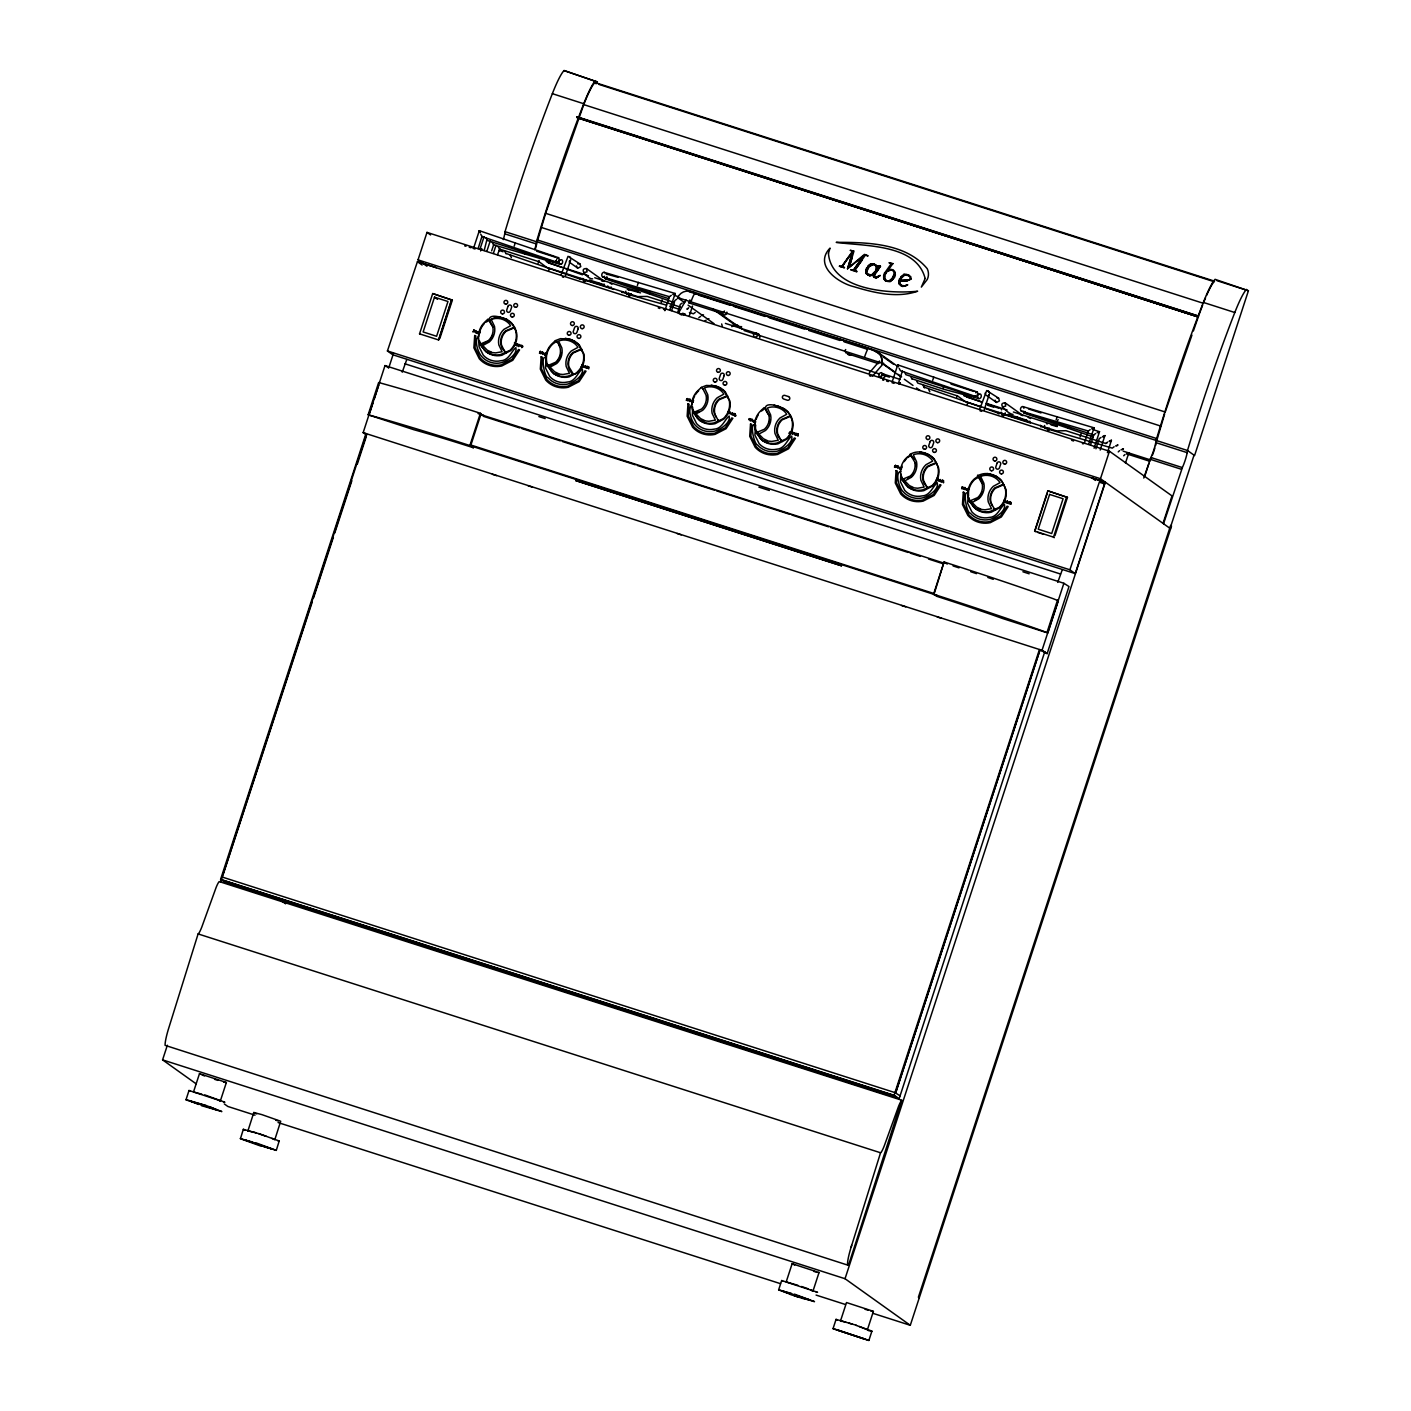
<?xml version="1.0" encoding="UTF-8"?>
<svg xmlns="http://www.w3.org/2000/svg" width="1411" height="1411" viewBox="0 0 1411 1411"><rect width="100%" height="100%" fill="white"/><g stroke="black" fill="none" stroke-linecap="round" stroke-linejoin="round"><path stroke-width="1.5" d="M876.496 268.76L875.173 264.651M885.896 280.701L884.574 276.609M883.692 278.478L883.656 275.445M546.145 353.896C543.076 351.639 546.092 357.706 545.598 353.05M691.76 402.135C692.977 398.025 690.879 403.458 692.889 402.505M753.668 421.73L755.555 421.025L754.074 420.549M901.047 467.711C896.867 467.746 903.093 468.946 899.636 467.235M967.734 488.488C963.748 491.963 971.015 488.559 966.817 488.77M865.649 270.806L868.206 265.779L870.799 263.769L873.674 263.751L876.884 265.744L876.478 269.977L879.265 265.691L880.429 266.185L876.831 271.635M876.884 268.831L876.884 265.744M556.322 261.917L556.199 260.559M607.718 274.404L618.089 277.332M975.107 395.697L974.525 395.874M1040.859 426.898L1040.489 425.311M622.18 292.641L622.092 291.53M576.782 117.201L1198.186 316.964L1202.631 305.111M564.065 70.55L597.4 81.979L564.065 70.55A46.845 6.191 -72.2 0 0 552.354 93.673A259.941 34.34 -72.2 0 0 505.032 231.651L504.662 234.208A10.9 1.446 -72.2 0 1 503.304 239.588M595.495 80.621A46.845 6.191 -72.2 0 0 583.766 103.744A259.941 34.34 -72.2 0 0 536.462 241.74L536.092 244.279A10.9 1.446 -72.2 0 1 534.716 249.659M596.588 83.655L594.296 83.178A44.923 5.944 -72.2 0 0 583.748 104.608L545.651 213.326L537.027 242.427A14.039 1.852 -72.2 0 1 535.245 249.341M1164.622 414.023L1156.614 441.114M579.886 278.743L580.468 278.567M933.765 377.09L932.706 380.317M515.244 242.886L514.204 246.114M755.608 425.293L754.92 435.135L759.136 443.636A18.272 18.008 -33.8 0 0 776.561 449.227C784.675 448.998 787.091 439.773 791.712 436.07C793.617 442.631 782.84 449.897 776.967 451.238A20.283 20.001 -33.8 0 1 757.601 445.029C753.88 444.165 749.135 421.219 755.573 425.028M692.678 407.091L692.36 415.081L696.575 423.582A18.272 18.008 -33.8 0 0 714.001 429.173C722.115 428.944 724.531 419.72 729.152 416.016C731.057 422.577 720.28 429.844 714.407 431.166A20.283 20.001 -33.8 0 1 695.041 424.958C690.826 419.967 687.386 409.384 692.078 404.163M900.8 473.831L900.483 481.821L904.698 490.322A18.272 18.008 -33.8 0 0 922.124 495.914C930.237 495.684 932.653 486.46 937.257 482.756C939.179 489.317 928.403 496.584 922.529 497.907A20.283 20.001 -33.8 0 1 903.163 491.698C899.336 488.453 894.468 472.385 900.906 471.239M724.478 311.002L722.256 313.454M881.011 375.926L881.293 378.148M606.324 277.261L606.183 278.567L668.638 298.603M630.276 294.352L630.752 295.04A2.469 1.217 -70.5 0 0 631.264 293.929M998.6 412.471L998.459 413.776L999.059 412.806M1025.039 411.536L1024.827 412.947A2.293 1.129 -70.5 0 1 1023.698 412.665L1023.557 411.73A2.469 1.217 -70.5 0 1 1023.628 411.148M219.411 1100.774L220.398 1100.774L189.021 1090.491L185.97 1099.857L217.365 1110.087L212.303 1107.847M189.021 1090.491L190.15 1091.303M220.363 1100.933L226.377 1082.466L199.48 1073.665L200.327 1074.282M539.125 260.453L538.138 263.204M816.228 1292.264L817.551 1292.264L781.676 1280.535L778.625 1289.901L791.271 1294.504M781.676 1280.535L782.805 1281.347M812.066 1290.836L813.018 1290.977L819.033 1272.51L792.135 1263.727L794.71 1265.032M813.018 1290.977L810.425 1289.672M856.512 1325.317L836.053 1319.373L833.019 1328.721L868.876 1340.45L871.927 1331.084L855.877 1325.317M836.053 1319.373L837.182 1320.167M859.281 1326.481L867.395 1329.797L873.409 1311.33L846.512 1302.547L840.533 1320.855L841.379 1321.454M868.876 1340.45L833.054 1328.527M671.301 295.34L669.431 296.716L602.744 276.944M669.749 310.014L675.146 293.488L604.243 272.358M671.618 310.561L674.899 300.49L676.733 299.22M677.703 312.431L680.349 304.37L682.166 303.1M689.432 312.536L693.383 313.806L695.235 312.431M698.815 317.687L700.685 316.311M1021.458 411.218L1088.322 431.043L1090.174 429.667M1088.657 444.342L1094.036 427.815L1022.957 406.633M1024.897 412.841L1093.754 434.923L1095.624 433.547M1094.089 448.222L1099.486 431.695L1093.225 429.685M1095.941 448.769L1099.222 438.698L1101.056 437.428M1100.192 450.056L1104.919 435.576L1102.538 436.599M916.603 380.847L917.767 383.086L957.681 395.997L965.177 401.606L1056.539 430.902L1065.94 430.708L1105.73 443.477L1107.6 442.084M1109.593 441.625L1111.462 440.25L1107.406 452.666M1045.41 428.309L1112.274 448.134L1114.126 446.758M1125.484 463.037L1128.871 452.684L1126.489 453.689M1049.149 428.062L1049.096 429.738M650.118 291.513L649.272 293.7M863.567 255.867L847.517 268.813L852.544 252.234M847.517 268.813L851.292 256.379M850.41 250.488L853.99 251.017L849.157 267.296L864.449 254.368L867.941 255.673M849.157 267.296L852.226 257.261M901.964 1100.28L219.234 881.575A13.263 1.746 -72.2 0 0 216.183 887.29L201.808 927.045A13.457 1.781 -72.2 0 1 198.104 933.923L168.244 1029.695A20.036 2.646 -72.2 0 0 165.105 1045.339L848.452 1265.35L901.7 1100.421A13.263 1.746 -72.2 0 0 898.631 1106.136L884.256 1145.891A13.457 1.781 -72.2 0 1 880.552 1152.769L851.168 1247.059M426.951 266.238L418.026 259.871L427.004 232.392L1109.452 451.238L1171.994 495.896L1163.017 523.358M934.258 593.608L470.904 445.029L473.373 447.728A94.978 3.316 18 0 0 413.864 429.72L368.13 414.781L378.642 382.522L381.87 383.404A154.628 5.415 18 0 1 470.092 409.984L480.393 413.282L483.585 416.386A4416.783 154.416 18 0 1 519.901 427.956M366.789 434.976L363.156 432.648L385.009 365.572L1063.876 583.272L1068.991 586.553L1047.138 653.628L1039.995 649.907L895.615 1092.996L1039.731 650.753M369.594 413.3L372.892 403.211M374.197 399.19L378.801 385.062M897.079 1097.917L225.707 882.633L220.592 879.353L365.96 433.583M222.832 874.926L366.26 434.8M196.076 1083.789L162.582 1059.873L167.362 1045.234M220.663 882.175L312.219 602.038M313.577 597.841L333.402 537.221M334.76 533.041L351.85 480.781M357.318 464.06L366.207 436.881M388.748 367.883L393.528 353.244M402.223 372.187L406.791 359.47M420.319 334.407L419.543 333.843L432.701 293.559L452.349 300.173L439.844 338.428M434.5 297.174L423.124 331.955L436.599 336.277L447.975 301.495L434.5 297.174L437.551 299.344M451.785 299.767L438.609 340.051L451.555 299.608M199.48 1073.665L193.501 1091.973L201.861 1094.213M473.92 247.154L479.317 230.681L558.491 257.702M478.117 248.636L481.98 236.325M480.04 248.989L484.061 236.678M484.202 250.505L487.024 239.182M486.83 251.317L490.181 241.052M491.645 250.858L493.621 244.826L560.114 264.368M493.356 253.433L496.037 245.214M497.536 254.615L499.864 248.724M261.017 1146.155L240.434 1138.73L243.327 1129.311L255.867 1132.927M473.373 447.728L469.881 445.541L480.393 413.282M470.604 445.947L481.116 413.688M247.895 1130.987L253.804 1112.503L261.864 1114.619L280.701 1121.251L274.792 1139.753L271.917 1138.342M561.208 274.51L568.033 256.308L579.939 263.91L580.785 266.608L577.928 268.231L569.303 262.181M252.886 1142.081L244.826 1139.965L276.291 1150.388L279.202 1140.988L258.601 1133.562M565.441 275.851L570.591 260.1L569.321 261.282M664.863 310.702L669.467 296.61M693.93 293.188L868.312 348.376L878.312 352.574A10.635 10.159 -64.1 0 1 880.905 356.172L881.028 356.242A10.829 10.6 -60.2 0 1 881.628 363.033L900.8 376.719M689.185 316.293L692.536 306.028M741.463 327.475L735.784 324.653M870.534 349.099L873.144 349.999M874.608 350.528L879.776 354.443M876.302 351.974L877.448 351.886A10.635 10.406 -60.2 0 1 881.011 356.242A10.829 10.353 -64.1 0 1 881.434 362.944L881.628 363.033M892.352 381.34L897.731 364.867L977.082 391.941M898.454 383.175L902.476 370.846M979.869 408.767L986.695 390.565L998.6 398.149L999.447 400.865L996.589 402.488L986.324 395.274M984.102 410.107L989.252 394.357L988.494 395.292M933.553 594.225L944.065 561.966L954.453 565.317A154.628 5.415 18 0 1 1053.223 598.705L1058.321 600.751L1047.809 633.01L1042.747 630.964A154.628 5.415 18 0 0 943.941 597.576L933.553 594.225L936.728 596.306A94.978 3.316 18 0 1 1002.886 618.6L1045.763 632.357M933.959 594.525L944.065 561.966M936.728 596.306L937.027 595.389A4416.783 154.416 18 0 0 473.673 446.811M786.156 1282.035L792.135 1263.727M1035.427 531.647L1034.651 531.1L1047.809 490.816L1067.457 497.413L1054.952 535.686M1034.863 531.241L1047.368 492.986M1054.282 537.697L1053.506 537.132L1066.663 496.866M1084.406 443.019L1088.322 431.043M1090.509 444.888L1093.79 434.817M1057.739 582.39L1062.307 569.674M1044.845 651.512L899.177 1098.605L894.063 1095.306L1039.448 649.536M1046.997 632.481L1057.492 600.222M1047.138 653.628L1042.023 650.33L1063.876 583.272M1170.619 528.79L1100.474 478.717L1109.452 451.238M1075.217 573.607L1104.548 483.885L1099.874 480.534L417.427 261.688L387.425 350.951L392.769 354.761L1075.217 573.607L1069.891 569.797L387.425 350.951M919.267 1297.838L918.385 1297.22L1170.654 525.421L1171.518 526.038L910.289 1325.299L845.03 1278.719L1105.36 482.209L1091.902 477.888L1095.43 480.41M1143.774 478.047L1151.059 457.164A10.9 1.446 -72.2 0 0 1155.697 442.966L1156.068 440.426A259.941 34.34 -72.2 0 1 1203.371 302.43A46.845 6.191 -72.2 0 1 1215.1 279.325L1248.418 290.754L1194.57 455.559L1187.498 450.497L537.132 241.828M1144.903 475.789L1148.977 463.319M1163.546 523.746L1182.489 467.253A10.9 1.446 -72.2 0 0 1187.127 453.054L1187.498 450.497A259.941 34.34 -72.2 0 1 1234.801 312.519A46.845 6.191 -72.2 0 1 1246.53 289.396M1170.072 528.402L1194.023 455.171M851.68 1245.384L850.71 1248.541A20.036 2.646 -72.2 0 0 847.552 1264.185L848.452 1265.35L847.658 1264.785M473.973 330.915L473.673 329.962M475.507 331.268L473.779 331.179M476.936 331.708L475.648 331.091M479.07 333.825C475.507 333.402 482.174 329.909 479.37 333.596M516.92 343.79L516.832 345.995L517.202 343.967L514.874 345.342L515.668 343.684L514.398 342.908M518.296 346.453C520.112 347.141 517.872 344.002 518.719 344.372M521.629 347.529C526.109 345.131 517.696 346.577 520.871 345.501M540.466 351.604L539.478 353.367L540.378 351.427M581.967 364.567L583.925 366.86M584.983 367.177C586.218 368.447 584.136 367.495 585.406 365.749M588.122 368.165C589.569 369.223 587.946 369.153 588.687 367.407M691.408 400.953L691.496 402.064M730.192 412.171C730.387 417.356 730.457 410.583 727.794 411.536M728.852 412.347L727.953 413.652L728.781 411.73M731.621 414.199L732.679 414.569L731.692 414.675M732.556 413.053L731.621 414.199L732.009 412.77M749.876 418.767C746.313 421.854 754.179 416.792 752.204 420.937M750.07 419.102L748.888 418.891L749.982 418.591M792.259 433.636C793.67 434.958 792.135 434.323 792.753 432.242M796.809 433.671L795.822 435.435L796.739 433.512M798.009 433.918L797.938 436.14L797.762 433.777M895.421 465.418L894.451 467.182L895.544 465.26M899.53 467.694L899.618 468.805M937.186 479.193L936.639 478.382M938.615 479.634L937.327 479.017M939.744 480.939C941.349 483.285 939.567 478.893 940.132 479.511M942.372 480.357L941.384 482.121L943.306 480.534M943.571 480.604L943.5 482.827L942.971 480.498M962.602 486.971L961.614 488.735L962.514 486.795M964.948 489.158L965.265 487.606L962.549 487.589M966.711 489.229L966.8 490.34M967.858 490.534L967.064 490.411M967.646 490.499L968.898 488.823L968.228 489.458M1005.002 501.857C1005.937 504.785 1006.343 498.718 1004.103 501.099M1005.673 500.817L1005.02 501.875M1006.766 502.916C1009.235 503.286 1005.708 503.251 1007.56 501.117M1010.329 504.044C1012.851 499.159 1006.255 506.161 1009.465 501.734M1069.891 569.797L1099.874 480.534M480.745 250.717L481.768 248.636L480.604 250.682M1191.942 335.095L1165.239 412.012L545.651 213.326M1193.389 330.95L1198.45 316.399M852.473 252.022L842.226 266.52L844.378 267.825L839.422 266.22L841.891 266.591L849.14 256.361M867.818 256.061L865.402 255.091L854.643 270.506L856.812 271.812L851.009 269.942L853.496 270.312L861.045 259.483M866.477 268.055L865.913 272.799M867.659 268.478L866.53 271.706L868.135 275.004M866.601 271.917L869.299 266.344L871.751 264.421L875.243 264.862M873.056 275.956L876.231 277.844L880.058 275.48L876.302 278.055L873.674 277.209L873.603 274.016M876.425 268.549L875.649 271.177L871.557 275.251L867.836 275.145M874.785 274.439L874.785 277.138L878.347 276.344M883.709 275.656L884.521 272.923M889.265 262.94L892.969 263.698M884.644 276.821L885.72 273.346M894.486 273.434L891.77 279.025L889.318 280.948L885.614 280.842L884.186 279.449M893.428 276.891L894.539 273.646L892.951 270.348M895.421 274.563L892.793 279.378L890.218 281.371L887.343 281.406M899.53 278.655L898.966 283.399M898.701 281.406L901.259 276.38M899.654 282.517L900.712 279.078M578.122 328.834L576.834 332.537A1.905 1.887 -33.8 0 1 573.183 331.708L574.542 327.687A1.905 1.887 -33.8 0 1 576.94 326.435A1.905 1.887 -33.8 0 1 578.122 328.834M724.125 375.643L722.855 379.365A1.905 1.887 -33.8 0 1 719.187 378.518L720.545 374.497A1.905 1.887 -33.8 0 1 722.943 373.262A1.905 1.887 -33.8 0 1 724.143 375.661M957.328 395.821L956.658 397.426M1068.744 426.404L1068.074 428.009M606.995 277.067L606.183 278.567M630.946 294.158L630.064 295.781A2.293 1.129 -70.5 0 1 628.936 295.499L628.795 294.564A2.469 1.217 -70.5 0 1 628.865 293.982M899.407 384.339L900.306 382.963M525.086 251.687L524.663 254.015M549.038 268.796L548.597 271.124M943.606 385.891L943.165 388.219M967.558 402.999L967.117 405.327M899.283 384.286L900.271 382.945M975.601 396.509L900.465 370.793L899.195 368.412M978.723 398.607L943.712 389.224L911.982 378.765M980.927 406.95L924.205 387.161M556.992 262.27L482.051 236.572M580.944 279.36L505.932 253.416M511.417 257.596L510.147 255.215M759.859 337.723L759.083 334.301M662.024 299.873L661.283 302.695M1058.179 419.614L1057.58 420.513M678.409 313.189L686.063 299.961M545.81 354.902L546.762 353.455L546.075 354.09M755.538 421.519L755.467 422.647M873.674 274.228L869.67 275.921L866.407 273.752M900.765 468.734L901.717 467.288L901.047 467.923M874.855 274.651L880.429 266.185M474.131 330.633L472.967 332.008L473.937 330.121M789.296 433.353L789.895 432.419M734.161 413.882L733.261 415.381L734.496 414.023M789.102 433.265L790.037 431.801M1008.495 503.621L1009.465 502.175M692.924 401.183L693.559 400.512L692.642 402.435M853.426 270.101L863.497 255.673M861.892 260.435L854.643 270.506M876.478 269.977L879.265 265.691M541.736 352.468L540.836 353.773L542.829 352.221M751.146 419.614L750.246 420.937L751.922 419.437M792.471 433.724C794.322 429.561 788.643 436.281 791.342 431.784M896.708 466.3C893.551 469.863 900.165 463.443 897.766 467.605M963.889 487.836L962.99 489.158L964.965 487.589M841.82 266.379L852.703 251.017L850.357 250.276M884.591 273.134L891.435 263.451L889.212 262.728M885.773 273.558L887.29 271.212M892.898 263.487L887.836 270.736L889.406 269.73A4.268 4.162 -17.6 0 1 894.592 271.406L895.244 272.764M543.164 352.926L543.006 354.426M588.334 368.253L588.898 366.966L587.064 366.296M735.166 415.345L735.184 413.705M752.574 420.072L752.398 421.589M898.137 466.759L897.96 468.258M965.3 488.294L965.142 489.811M476.936 331.691L476.23 332.89L477.2 332.767M518.348 345.801L518.966 344.443M542.794 353.791L542.477 352.203M544.664 353.385L544.646 354.972M735.537 414.481L735.113 415.928M754.074 420.549L753.668 421.748M938.615 479.617L938.244 481.133L938.315 478.911M939.744 480.939L940.379 479.581M1007.137 502.563L1007.295 501.046M1010.84 502.775C1008.565 504.75 1012.975 503.833 1010.205 504.203M875.578 270.983L871.487 275.039L866.848 273.734M900.782 279.29L902.352 276.944M582.284 278.461L581.597 279.202A2.293 1.111 -70.6 0 1 580.485 278.919L580.362 278.496M607.594 274.016L607.277 274.528A2.293 1.129 -70.5 0 0 606.289 274.439M975.742 392.84L976.43 392.099A2.293 1.129 -70.5 0 1 977.558 392.381L977.682 393.316A2.469 1.217 -70.5 0 1 976.941 395.609L976.253 396.332A2.293 1.129 -70.5 0 1 975.142 396.068L975.019 395.644M638.389 282.359L637.331 285.604M1057.192 416.668L1056.133 419.896M1081.143 433.759L1080.085 437.004M604.472 284.281L601.88 285.322L597.876 282.588M869.299 372.91L879.547 361.022L879.035 363.244M872.421 376.261L883.639 363.244L881.769 364.285M515.773 344.055L516.655 343.702M729.046 412.435L729.946 412.1M792.506 432.172L791.077 431.713M896.902 466.406L898.101 466.089M583.096 365.008L581.173 366.613M473.69 330.051L474.131 330.121M519.989 345.36L521.082 345.06M689.926 399.384L689.838 401.518M735.096 415.91L736.013 415.628L734.919 415.928M909.354 280.048L900.236 280.454L909.354 280.048L910.642 278.761L909.054 275.515M583.872 366.789L582.708 366.931L583.36 365.096M540.413 352.221L542.494 352.203M687.245 399.313L689.961 399.331L689.591 401.447M796.756 434.306L797.762 433.777L796.58 434.57M895.368 466.053L896.814 466.036M911.065 278.902L906.409 281.248L900.165 281.071L906.338 281.054L911.065 278.902L910.73 276.591L906.726 274.351L903.851 274.369L901.329 276.591M587.17 367.424L586.412 368.271L587.417 366.543M880.058 275.48L876.302 277.632M604.455 276.291L603.608 276.926A2.293 1.605 -74.3 0 1 602.074 276.344L601.774 275.304A2.469 1.728 -74.3 0 1 602.532 273.011L603.361 272.394A2.293 1.605 -74.3 0 1 604.913 272.958M675.128 293.594L673.964 294.458M1094.036 427.815L1092.855 428.785M1099.451 431.801L1098.287 432.683M1104.884 435.682L1103.067 436.969M1128.835 452.79L1127.001 454.06M559.832 260.418L560.696 259.8A2.275 1.676 -74.6 0 1 562.336 260.4L562.654 261.458A2.487 1.834 -74.6 0 1 561.895 263.734L561.031 264.351M557.645 262.111L558.333 261.37A2.469 1.217 -70.6 0 0 559.073 259.077L558.95 258.142A2.293 1.111 -70.6 0 0 557.821 257.86L557.151 258.601A2.469 1.217 -70.6 0 0 556.728 259.095M1000.205 413.441L1000.893 412.7A2.469 1.217 -70.5 0 0 1001.175 412.171M1049.131 429.738L1048.779 430.055A2.293 1.129 -70.5 0 1 1047.65 429.773L1047.509 428.821A2.469 1.217 -70.5 0 1 1047.579 428.256M692.113 400.248L692.748 400.23M869.37 266.538L873.691 264.351M891.699 278.814L889.318 280.948M902.423 277.138L904.804 275.022L909.125 275.727M868.276 265.991L870.869 263.98L873.726 263.963L876.954 265.956M883.621 278.267L885.667 281.054L890.288 281.583L894.609 277.314L895.174 272.552M611.333 287.121L609.146 287.685L607.7 285.957M1030.012 421.378L1026.838 421.289M493.374 327.299C476.83 307.51 516.109 317.457 515.967 332.008A19.489 19.313 -54.5 0 1 509.988 350.334L500.676 354.531A18.802 18.625 -54.5 0 1 486.46 351.992L479.811 344.266L488.347 340.651A14.621 14.48 -54.5 0 0 492.827 326.911L489.546 320.297M485.419 322.431L494.185 317.828A18.819 18.643 -54.5 0 1 497.466 317.387M557.433 342.291L555.405 340.615L560.432 338.658L570.22 339.081L578.404 344.407L583.325 353.614A19.489 19.313 -54.5 0 1 577.346 371.922C573.148 378.148 569.197 370.282 568.28 366.278A14.621 14.48 -54.5 0 1 572.778 352.538L581.297 348.923M556.851 341.145L552.759 344.019A19.489 19.313 -54.5 0 0 546.78 362.327M573.06 374.162L568.033 376.137A18.802 18.625 -54.5 0 1 553.8 373.598L547.168 365.855L555.687 362.239A14.621 14.48 -54.5 0 0 560.185 348.499L558.968 344.972M703.366 389.083L701.338 387.408L706.364 385.45L716.135 385.873L724.319 391.2L729.24 400.407A19.489 19.313 -54.5 0 1 723.261 418.714L713.948 422.93A18.802 18.625 -54.5 0 1 699.715 420.39L693.083 412.647L701.62 409.031A14.621 14.48 -54.5 0 0 706.1 395.292L702.819 388.695M769.506 415.839C752.963 396.05 792.241 405.998 792.1 420.566A19.489 19.313 -54.5 0 1 786.121 438.874L776.808 443.072A18.802 18.625 -54.5 0 1 762.575 440.532L755.943 432.807L764.48 429.191A14.621 14.48 -54.5 0 0 768.96 415.451L765.679 408.855M761.534 410.971L764.268 409.049M910.113 454.36C921.066 447.728 935.352 455.682 938.015 467.358A19.489 19.313 -54.5 0 1 932.036 485.666L922.723 489.864A18.802 18.625 -54.5 0 1 908.508 487.324L901.858 479.599L910.395 475.983A14.621 14.48 -54.5 0 0 914.875 462.244L910.113 454.36L914.205 459.104M910.659 454.748L906.92 457.376A19.489 19.313 -54.5 0 0 900.923 475.683L902.405 479.987L904.363 479.811M907.449 457.764L910.183 455.859M907.873 478.523L910.942 476.371A14.621 14.48 -54.5 0 0 913.358 473.496M977.453 475.966C988.405 469.316 1002.71 477.288 1005.373 488.947A19.489 19.313 -54.5 0 1 999.376 507.255L990.081 511.47A18.802 18.625 -54.5 0 1 975.848 508.93L969.198 501.205L977.735 497.572A14.621 14.48 -54.5 0 0 982.232 483.85C973.096 467.87 979.851 477.394 982.779 484.238M977.999 476.354L974.26 478.982A19.489 19.313 -54.5 0 0 968.281 497.289L969.745 501.593L971.703 501.416M975.213 500.129L978.282 497.96A14.621 14.48 -54.5 0 0 982.338 491.681M704.9 320.967L706.117 320.191M1116.789 445.894L1117.988 444.924L1115.607 445.929M1122.239 449.774L1123.438 448.804L1121.04 449.809M688.709 307.757L686.857 309.15L687.88 308.815M1119.558 450.638L1118.235 451.908M1125.008 454.518L1123.667 455.788M731.815 326.699L735.537 324.512A10.724 10.565 -57.9 0 0 733.261 324.459M627.56 294.017L628.389 293.4A2.469 1.728 -74.3 0 0 628.724 292.906M851.009 354.743L849.898 355.166A2.116 2.099 -54.5 0 1 848.276 354.637L847.641 353.632M540.131 351.357L540.131 351.286M585.159 365.678L585.6 365.749M733.914 413.388L734.866 413.829M794.569 432.824C794.71 433.054 794.217 437.11 795.116 433.124M796.474 433.442L796.933 433.512M942.037 480.128L942.495 480.199M962.267 486.724L962.267 486.654M1009.218 501.663L1010.17 502.122M546.057 355.413L544.911 355.043M882.087 374.444L883.11 374.074M476.124 333.067C478.276 328.128 472.844 334.883 475.225 330.544M672.765 294.493L675.146 293.488M678.215 298.374L679.555 297.703M683.647 302.254L684.988 301.584M702.149 315.482L703.507 314.812M707.599 319.362L708.939 318.692M1091.655 428.821L1093.878 427.833M1097.105 432.701L1099.486 431.695M1109.081 441.255L1111.286 440.25M907.573 284.775L905.386 285.886L901.118 285.392M902.634 286.31L907.643 284.987L902.687 286.521L899.46 284.352M887.343 271.406L891.382 269.854L893.022 270.559M849.052 353.35L847.817 353.685M1106.771 443.142L1105.73 443.477M577.716 263.839L579.939 263.91M601.668 280.93L604.331 281.389M663.505 309.379L665.181 309.662M1022.252 419.384L1016.537 416.845M699.08 411.571L693.083 412.647M982.003 475.348L974.807 479.37A19.489 19.313 -54.5 0 0 968.563 496.037M882.616 378.748L884.715 376.896L884.062 374.321M687.915 398.907L687.88 400.953L689.979 399.348M938.068 478.84L936.287 480.481L936.904 478.47M1005.232 500.394L1004.121 499.953M869.599 275.709L871.628 275.392M889.583 270.348L891.452 270.048M478.47 333.737L479.158 331.744L478.206 333.666M906.744 274.951L904.804 275.022M899.883 468.875L901.029 469.334M996.924 397.867L998.6 398.149M1020.876 414.975L1022.993 415.645M1028.143 417.339L1030.577 418.52M1082.396 443.707L1083.542 443.742M755.379 337.106C762.628 334.619 751.163 329.116 753.844 336.365M513.957 327.334L505.42 330.95A14.621 14.48 -54.5 0 0 500.94 344.672L502.14 348.217L506.249 352.962M514.504 327.722L505.967 331.338A14.621 14.48 -54.5 0 0 501.487 345.06L504.768 351.674M479.811 344.266L482.315 344.478L488.894 341.039A14.621 14.48 -54.5 0 0 492.933 334.742M581.843 349.311L573.325 352.926A14.621 14.48 -54.5 0 0 568.827 366.666L573.607 374.55M547.168 365.855L549.673 366.066L556.234 362.627A14.621 14.48 -54.5 0 0 560.996 352.644M727.229 395.715L718.693 399.331A14.621 14.48 -54.5 0 0 714.195 413.07L718.04 420.072M727.759 396.103L719.24 399.719A14.621 14.48 -54.5 0 0 714.742 413.458L715.959 416.986M790.089 415.875L781.553 419.49A14.621 14.48 -54.5 0 0 777.055 433.23L778.272 436.757L782.382 441.502M790.619 416.263L782.1 419.878A14.621 14.48 -54.5 0 0 777.602 433.618L780.883 440.214M755.943 432.807L758.448 433.018M936.004 462.667L927.468 466.283A14.621 14.48 -54.5 0 0 922.988 480.022L924.187 483.55L928.297 488.294M936.551 463.055L928.015 466.671A14.621 14.48 -54.5 0 0 923.517 480.41L926.815 487.024M1003.344 484.255L994.808 487.889A14.621 14.48 -54.5 0 0 990.328 501.61L994.155 508.613M1003.891 484.643L995.355 488.277A14.621 14.48 -54.5 0 0 990.875 501.999L992.074 505.544M905.456 286.098L900.888 285.745M688.55 302.695L689.873 302.377L689.856 299.89M486.46 351.992L495.649 352.891L502.104 351.745L498.841 344.937A16.597 16.421 -54.5 0 1 503.939 329.363L510.606 325.747L509.406 323.966A16.914 16.756 -54.5 0 0 493.25 318.798L491.24 319.539L494.485 326.329A16.597 16.421 -54.5 0 1 489.388 341.921L482.738 345.536L487.289 350.21L491.293 352.097M553.8 373.58L562.989 374.479L569.462 373.333L566.199 366.543A16.597 16.421 -54.5 0 1 571.296 350.969L577.946 347.353L576.746 345.572A16.914 16.756 -54.5 0 0 560.608 340.386L558.58 341.127L561.843 347.935A16.597 16.421 -54.5 0 1 556.745 363.509L550.078 367.125L554.646 371.798L558.633 373.703M699.733 420.372L708.922 421.272L715.377 420.125L712.114 413.335A16.597 16.421 -54.5 0 1 717.211 397.761L723.861 394.145L722.661 392.364A16.914 16.756 -54.5 0 0 706.523 387.178L704.495 387.919L707.758 394.727A16.597 16.421 -54.5 0 1 702.66 410.301L695.993 413.917L700.561 418.591L704.548 420.496M762.575 440.532L771.782 441.431L778.237 440.285L774.974 433.494A16.597 16.421 -54.5 0 1 780.071 417.921L786.721 414.287L785.521 412.523A16.914 16.756 -54.5 0 0 769.383 407.338L767.355 408.079L770.618 414.887A16.597 16.421 -54.5 0 1 765.52 430.461L758.853 434.077L763.422 438.75L767.408 440.655M908.508 487.324L917.697 488.224L924.152 487.077L920.889 480.287A16.597 16.421 -54.5 0 1 925.986 464.713L932.653 461.097L931.454 459.316A16.914 16.756 -54.5 0 0 915.298 454.13L913.27 454.871L916.533 461.679A16.597 16.421 -54.5 0 1 911.435 477.253L904.786 480.869L909.337 485.543L913.323 487.448M975.848 508.93L985.037 509.812L991.492 508.683L988.247 501.875A16.597 16.421 -54.5 0 1 993.326 486.301L999.993 482.685L998.794 480.904A16.914 16.756 -54.5 0 0 982.638 475.736L980.627 476.477L983.873 483.267A16.597 16.421 -54.5 0 1 978.793 498.841L972.126 502.475L976.677 507.131L980.68 509.036M679.22 313.771L680.349 314.036M247.825 1130.811L252.834 1132.01M278.143 1141.093L279.29 1141.234M240.329 1138.465L271.794 1148.907L263.751 1146.79M226.342 1082.625L223.591 1082.025M223.573 1102.22L224.878 1102.22L204.754 1094.901M186.023 1099.645L206.482 1105.607M818.045 1272.528L818.997 1272.669M778.678 1289.689L810.055 1299.99L804.746 1298.825M873.374 1311.489L870.622 1310.89M840.533 1320.855L845.824 1322.16M871.875 1331.296L868.206 1330.502M610.063 283.011L611.915 284.264M479.07 335.818C473.62 339.91 477.765 352.062 481.751 356.56A20.283 20.001 -33.8 0 0 501.117 362.768C507.008 361.445 517.766 354.179 515.862 347.617C511.241 351.321 508.824 360.546 500.729 360.775A18.272 18.008 -33.8 0 1 483.285 355.184L479.07 346.683L478.77 341.868M689.15 291.812L693.048 292.906M787.109 1282.176L797.956 1285.35M882.58 379.982L883.727 380.264M368.13 414.781L371.375 415.663M628.177 289.467L640.576 292.871M464.678 245.884L466.018 246.255M626.696 294.035L665.727 304.935M1051.036 424.87L1057.245 426.581M275.762 1120.228L278.214 1120.916M813.724 1271.364L816.246 1272.069M886.602 381.076L888.277 381.57M980.063 410.866L981.633 411.359M865.014 1309.267L868.1 1310.184M791.536 1293.411L783.158 1291.188L788.22 1293.428M801.66 1297.908L814.5 1301.63L794.411 1294.116M469.228 247.19L471.045 247.736M254.068 1132.133L266.256 1136.296M214.543 1079.309L217.982 1080.385M803.335 1298.649L789.49 1294.134M848.893 1323.095L852.332 1324.171M881.452 362.944L677.527 297.545L684.564 302.624M472.967 248.336L475.031 248.989M892.017 382.716L894.08 383.369M1216.987 280.683L1248.418 290.754M595.142 82.561L1214.536 281.177M598.899 84.395L1214.095 281.689M552.354 93.673L583.766 103.744M1203.371 302.43L1234.801 312.519M583.96 104.679L1203.336 303.294A44.923 5.944 -72.2 0 1 1205.523 297.897M576.958 116.725L1198.433 316.011M576.834 117.025L1198.38 316.152M576.782 117.572L1198.256 316.875M578.792 118.295L1198.204 316.946M909.354 275.392L903.851 274.369M879.318 265.903L880.499 266.379M887.396 281.001L884.626 279.449M844.519 267.437L839.422 266.22M850.956 269.73L856.883 271.212M541.242 227.418L1160.83 426.104M537.415 239.976L1157.002 438.662M505.032 231.651L536.462 241.74M695.2 293.594L868.312 348.376A10.777 1.076 -72.1 0 0 864.59 356.912M698.692 295.181L729.84 305.164M734.002 306.504L765.15 316.487M769.312 317.828L804.605 329.133M808.768 330.474L839.915 340.457M844.078 341.797L866.918 349.117M504.732 233.82L536.162 243.891M1155.768 442.578L1187.198 452.666M536.639 251.211L555.334 257.208M674.335 295.375L678.497 296.698M951.032 384.092L973.925 391.429M1028.496 408.943L1041.018 412.947M688.956 302.889L721.744 313.401M847.164 353.614L878.33 363.615M555.899 262.446L487.465 240.505L486.195 238.124M974.507 396.685L905.897 374.691L904.627 372.292M674.387 302.571L605.442 278.849M1093.26 436.899L1024.157 413.123M588.475 275.745L548.773 263.028L545.792 260.788M594.736 277.755L638.601 291.83M981.985 401.941L967.329 397.249L962.831 393.881M986.183 403.281L1007.119 410.001M1013.398 412.012L1057.368 426.122M987.471 405.204L993.714 407.197M1150.882 457.499L1182.312 467.57M680.578 307.139L647.138 296.416L637.754 296.61L546.639 267.385L539.161 261.776L499.441 249.041L498.171 246.66M498.912 250.417L503.092 251.758M1149.93 459.192L1181.36 469.263M589.41 279.995L604.067 284.687M725.395 323.384L758.483 333.984M883.621 374.109L900.147 379.418M1008.054 414.234L1026.891 420.284M1123.174 451.15L1150.388 459.88M669.678 306.205L679.555 309.379M744.02 330.527L879.018 373.809M883.18 375.15L889.406 377.143M584.489 279.995L613.803 289.396M622.163 292.077L630.541 294.758M1003.133 414.252L1030.347 422.983M1040.824 426.334L1047.103 428.344M1128.729 454.518L1149.665 461.238L1150.635 459.386A14.039 1.852 -72.2 0 0 1151.482 457.534M418.026 259.871L1100.474 478.717M422.912 263.363L436.387 267.684M1100.368 482.544L1104.548 483.885M452.349 300.173L432.701 293.559M1067.457 497.413L1047.809 490.816M498.012 316.611L507.307 319.591M565.37 338.217L574.665 341.197M711.285 385.009L720.58 387.99M774.145 405.169L783.44 408.149M920.06 451.961L929.355 454.942M987.418 473.549L996.713 476.53M755.308 420.284L754.056 422.118M419.543 333.843L438.398 339.892M1034.651 531.1L1053.506 537.132M1037.526 532.335L1043.805 534.346M404.957 363.809L1060.472 574.012M538.879 416.562L545.175 418.591M758.889 487.112L769.365 490.481M1022.887 571.772L1029.166 573.801M480.816 414.605L944.171 563.201M469.881 445.541L459.598 442.243A154.628 5.415 18 0 0 371.41 415.681M363.156 432.648L1042.023 650.33M363.826 433.071L366.525 433.935M492.404 474.308L496.601 475.648M528.067 485.737L532.264 487.077M677.033 533.499L681.231 534.857M901.523 605.495L905.721 606.836M937.186 616.942L941.384 618.283M1039.995 649.907L1042.694 650.771M895.068 1092.643L222.144 877.025M220.592 879.353L894.063 1095.306M221.245 879.776L894.733 1095.747M198.104 933.923L880.552 1152.769M162.582 1059.873L845.03 1278.719M255.038 1115.184L227.824 1106.453L224.296 1103.931M278.073 1122.556L780.495 1283.675M816.087 1295.086L845.383 1304.487M872.598 1313.218L910.289 1325.299M255.603 1142.716L276.291 1150.388M562.425 276.909L563.518 277.279M794.04 1295.668L798.767 1297.22M201.385 1105.624L221.844 1111.568L209.251 1106.753M740.775 326.505L741.675 326.823M1071.619 440.338L1073.577 440.99M801.501 1286.497L807.956 1288.737M211.033 1107.141L190.503 1101.144L198.616 1104.46M963.801 395.697L982.426 402.364M986.554 403.846L998.97 408.29M985.054 408.432L999.535 413.599M547.345 262.234L561.79 267.402M565.917 268.884L582.426 274.792M658.231 307.898L659.889 308.498M738.288 325.641L736.983 325.165M869.423 375.679L870.922 376.243M202.055 1074.988L204.542 1075.923M256.679 1113.896L253.804 1112.503M1022.552 415.257L1005.126 402.823C995.566 403.035 1009.606 414.781 1013.045 414.358M1002.586 406.879L1005.708 406.103L1005.126 402.823M603.89 281.001L586.465 268.566C577.804 268.196 588.634 279.695 592.655 278.849M583.942 272.64L587.047 271.847L586.465 268.566M244.72 1130.211L243.327 1129.311M944.47 562.284L947.24 564.065M385.009 365.572L388.413 367.76M894.962 1092.573L900.059 1095.853M876.513 351.304L897.361 366.207M883.251 356.93L893.674 364.373M882.104 362.944L894.521 371.798M898.066 374.338L901.611 376.86M904.292 379.224L913.005 385.45M916.497 387.937L919.99 390.424M716.523 310.931L742.257 329.257M712.855 309.115L735.325 325.165M688.039 305.111L714.001 323.648M764.198 407.567L760.988 410.583A19.489 19.313 -54.5 0 0 755.008 428.891L756.49 433.195M701.338 387.408L698.128 390.424A19.489 19.313 -54.5 0 0 692.148 408.749L693.63 413.035M427.004 232.392L430.567 234.949M555.405 340.615L552.212 343.631A19.489 19.313 -54.5 0 0 546.233 361.939L547.715 366.243M417.427 261.688L422.101 265.039M488.065 319.027L484.873 322.043A19.489 19.313 -54.5 0 0 478.893 340.351L480.357 344.654M280.278 900.006L285.622 903.816M993.609 508.225L995.637 509.882M717.494 419.684L719.522 421.342M988.353 390.829L989.499 393.069M569.691 256.573L570.838 258.813M1020.012 419.332L1019.271 418.432M996.06 402.223L995.108 400.124M601.351 285.075L600.61 284.175M577.416 267.967L576.446 265.885M901.188 285.604L899.583 282.306M846 352.997L845.118 351.286A1.834 1.411 -74.8 0 1 845.718 349.54M929.849 391.782L928.579 389.401M924.417 387.902L923.147 385.503M912.035 379.065L910.765 376.666M505.985 253.715L504.715 251.334M493.603 244.879L492.333 242.498M479.317 230.681L480.234 232.339M970.433 502.387L973.202 506.478A18.819 18.643 -54.5 0 0 991.157 512.246L999.923 507.643A19.489 19.313 -54.5 0 0 1005.902 489.335L1001.528 480.534A18.819 18.643 -54.5 0 0 993.344 475.19M903.093 480.781L905.862 484.89A18.819 18.643 -54.5 0 0 923.817 490.658L932.583 486.054A19.489 19.313 -54.5 0 0 938.562 467.746L934.188 458.928A18.819 18.643 -54.5 0 0 921.154 452.737M556.904 341.903L559.514 345.36M481.045 345.448L482.879 348.182M481.909 236.466L480.763 234.226M898.331 365.872L897.731 364.867L898.49 366.878M898.895 283.188L899.53 284.563M865.843 272.588L866.477 273.963M522.158 345.466L521.823 347.529M559.409 263.751L559.091 262.693M480.057 232.692L479.281 230.734M722.203 326.047L721.674 323.948M626.025 293.453L625.726 292.394A2.469 1.728 -74.3 0 1 625.902 291.177M985.513 394.322L985.178 393.034M968.828 497.677L969.904 500.817M901.47 476.071L902.546 479.211M692.695 409.137L697.069 417.938A18.819 18.643 -54.5 0 0 715.042 423.706L723.808 419.102A19.489 19.313 -54.5 0 0 729.787 400.795L725.395 391.976A18.819 18.643 -54.5 0 0 717.229 386.649M547.309 363.897L551.154 371.146A18.819 18.643 -54.5 0 0 569.109 376.913L577.875 372.31A19.489 19.313 -54.5 0 0 583.872 354.002L579.48 345.184A18.819 18.643 -54.5 0 0 571.314 339.857M479.423 340.739L480.498 343.878M1026.52 420.795L1026.308 419.596M1001.616 409.895L1001.493 409.472A2.293 1.129 -70.5 0 0 1001.034 409.031M556.534 261.829L556.393 260.894M1023.91 408.29L1023.628 407.232A2.293 1.605 -74.3 0 0 1022.075 406.65L1021.247 407.285A2.469 1.728 -74.3 0 0 1020.488 409.578L1020.788 410.619A2.293 1.605 -74.3 0 0 1022.322 411.201M726.877 312.113C727.67 315.394 722.079 316.135 722.414 312.607M604.843 277.456L604.984 278.408A2.293 1.129 -70.5 0 0 606.113 278.673L606.801 277.949A2.469 1.217 -70.5 0 0 607.083 277.42M677.668 297.703A10.724 10.653 -49.1 0 1 688.868 291.16L695.411 292.924A10.777 1.764 -72.3 0 0 691.161 301.284M953.095 565.952A94.978 3.316 18 0 1 958.986 567.857M970.715 571.72A94.978 3.316 18 0 1 976.5 573.642M987.806 577.452A94.978 3.316 18 0 1 993.273 579.321M521.929 428.609A4416.783 154.416 18 0 1 560.326 440.849M562.354 441.502A4416.783 154.416 18 0 1 635.267 464.801M637.296 465.454A4416.783 154.416 18 0 1 714.477 490.181M716.506 490.834A4416.783 154.416 18 0 1 789.79 514.345M791.818 515.015A4416.783 154.416 18 0 1 828.504 526.814M830.55 527.467A4416.783 154.416 18 0 1 908.12 552.442M910.148 553.112A4416.783 154.416 18 0 1 920.36 556.393M928.544 559.038A4416.783 154.416 18 0 1 942.848 563.659M478.064 413.617A94.978 3.316 18 0 1 483.885 415.469M983.573 474.766A18.819 18.643 -54.5 0 1 991.757 474.766M901.294 469.422A19.489 19.313 -54.5 0 1 902.052 466.159M904.222 461.609A19.489 19.313 -54.5 0 1 906.268 458.945M915.422 462.632A14.621 14.48 -54.5 0 1 915.686 466.388M755.202 424.288A19.489 19.313 -54.5 0 0 755.555 429.279L759.929 438.098A18.819 18.643 -54.5 0 0 777.902 443.848L786.65 439.262A19.489 19.313 -54.5 0 0 792.647 420.954L788.255 412.135A18.819 18.643 -54.5 0 0 784.534 408.925M756.137 419.367A19.489 19.313 -54.5 0 1 758.307 414.816M776.861 406.086A18.819 18.643 -54.5 0 1 780.089 406.809M769.771 419.596A14.621 14.48 -54.5 0 1 769.066 423.282M692.519 402.47A19.489 19.313 -54.5 0 1 694.6 396.103M695.447 394.657A19.489 19.313 -54.5 0 1 698.674 390.812M706.646 395.68A14.621 14.48 -54.5 0 1 706.911 399.436M563.148 339.134A18.819 18.643 -54.5 0 1 566.446 338.993M499.106 317.387A18.819 18.643 -54.5 0 1 512.14 323.595L516.514 332.396A19.489 19.313 -54.5 0 1 510.535 350.722L501.769 355.307A18.819 18.643 -54.5 0 1 483.814 349.558M479.246 334.09A19.489 19.313 -54.5 0 1 484.238 323.613M682.977 315.147A2.399 1.288 -73.4 0 1 684.494 313.736A2.399 1.288 -73.4 0 1 685.393 315.182M681.213 315.112A2.399 1.288 -73.4 0 1 683.647 313.859M1001.792 412.806A2.469 1.834 -74.6 0 0 1001.634 414.04L1001.951 415.099A2.275 1.693 -74.6 0 0 1003.591 415.698L1004.456 415.081A2.469 1.834 -74.6 0 0 1005.214 412.788M1046.274 428.291A2.293 1.605 -74.3 0 1 1044.74 427.709L1044.44 426.669A2.469 1.728 -74.3 0 1 1044.616 425.452M1046.468 423.67A2.293 1.605 -74.3 0 1 1047.279 423.97M1000.276 413.211A2.293 1.129 -70.5 0 1 999.164 412.929M583.184 278.567A2.487 1.834 -74.6 0 0 583.043 279.801L583.36 280.86A2.275 1.676 -74.6 0 0 584.983 281.459L585.847 280.842A2.487 1.834 -74.6 0 0 586.2 280.348M627.313 289.484A2.293 1.605 -74.3 0 1 628.847 290.066M627.63 293.788A2.293 1.605 -74.3 0 1 626.096 293.206M557.733 261.864A2.293 1.111 -70.6 0 1 556.604 261.599M556.269 260.859A2.469 1.217 -70.6 0 1 556.34 260.277M561.119 264.086A2.275 1.676 -74.6 0 1 559.497 263.487M558.879 262.622A2.487 1.834 -74.6 0 1 559.62 260.329M1206.581 295.41A44.923 5.944 -72.2 0 1 1213.901 281.865M1156.156 443.23A14.039 1.852 -72.2 0 1 1155.556 445.559M1154.851 448.045A14.039 1.852 -72.2 0 1 1152.346 455.4M828.451 253.363C831.238 290.102 889.247 294.07 917.644 291.23C897.026 298.409 874.273 292.835 854.043 286.733C838.046 282.958 813.406 265.356 830.038 248.089L828.451 253.363M546.198 358.147L545.51 367.989L549.726 376.49A18.272 18.008 -33.8 0 0 567.169 382.081C575.265 381.852 577.681 372.627 582.302 368.924C584.207 375.485 573.448 382.751 567.557 384.074A20.283 20.001 -33.8 0 1 548.191 377.866C543.958 377.495 540.395 352.75 546.198 358.147M968.334 493.515L967.664 503.357L971.862 511.858A18.272 18.008 -33.8 0 0 989.305 517.449C997.418 517.22 999.835 507.995 1004.438 504.291C1006.343 510.853 995.584 518.119 989.693 519.46A20.283 20.001 -33.8 0 1 970.345 513.251C966.112 512.863 962.531 488.118 968.334 493.515M878.559 374.18C880.676 383.298 885.667 367.989 878.559 374.18M474.696 335.501L473.884 347.829L479.299 358.782A23.528 23.193 -33.8 0 0 501.752 365.978L512.757 360.299L519.583 349.893L518.472 349.54L511.981 359.417L501.522 364.814A22.347 22.029 -33.8 0 1 480.181 357.971L475.031 347.565L475.807 335.853L474.696 335.501M507.978 306.328L506.637 310.367A1.905 1.887 -33.8 0 0 510.288 311.196L511.558 307.492A1.905 1.887 -33.8 0 0 510.376 305.093A1.905 1.887 -33.8 0 0 507.978 306.328M541.136 356.807L540.325 369.135L545.74 380.088A23.528 23.193 -33.8 0 0 568.192 387.284L579.198 381.605L586.024 371.199L584.912 370.846L578.422 380.723L567.963 386.12A22.347 22.029 -33.8 0 1 546.621 379.277L541.471 368.871L542.247 357.159L541.136 356.807M687.968 403.899L687.157 416.227L692.589 427.18A23.528 23.193 -33.8 0 0 715.042 434.376L726.048 428.697L732.873 418.291L731.762 417.938L725.272 427.815L714.813 433.212A22.347 22.029 -33.8 0 1 693.471 426.369L688.321 415.963L689.097 404.251L687.968 403.899M750.529 423.953L749.717 436.281L755.15 447.234A23.528 23.193 -33.8 0 0 777.602 454.43L788.608 448.751L795.434 438.345L794.322 437.992L787.832 447.869L777.373 453.284A22.347 22.029 -33.8 0 1 756.031 446.44L750.881 436.034L751.657 424.305L750.529 423.953M896.091 470.639L895.279 482.968L900.712 493.921A23.528 23.193 -33.8 0 0 923.164 501.117L934.17 495.437L940.996 485.031L939.885 484.678L933.394 494.555L922.935 499.953A22.347 22.029 -33.8 0 1 901.594 493.109L896.444 482.703L897.22 470.992L896.091 470.639M930.061 441.696L928.72 445.717A1.905 1.887 -33.8 0 0 932.371 446.546L933.659 442.842A1.905 1.887 -33.8 0 0 932.477 440.444A1.905 1.887 -33.8 0 0 930.061 441.696M963.272 492.174L962.461 504.503L967.893 515.456A23.528 23.193 -33.8 0 0 990.328 522.652L1001.351 516.973L1008.177 506.567L1007.048 506.214L1000.575 516.091L990.099 521.488A22.347 22.029 -33.8 0 1 968.775 514.662L963.625 504.238L964.383 492.527L963.272 492.174M997.066 463.178L995.725 467.2A1.905 1.887 -33.8 0 0 999.376 468.029L1000.646 464.325A1.905 1.887 -33.8 0 0 999.464 461.926A1.905 1.887 -33.8 0 0 997.048 463.178M925.14 278.496L921.33 287.103L927.274 279.449A12.875 12.558 -18.4 0 0 927.203 268.654C905.897 243.027 867.112 242.269 836.212 242.357C864.343 246.308 916.321 243.68 925.14 278.496M837.534 1330.009L864.396 1338.951L837.534 1330.009M1049.608 494.414L1038.231 529.213L1051.706 533.534L1063.083 498.736L1049.608 494.414M687.298 398.678L686.328 400.442L687.228 398.519M978.846 394.269L978.44 394.657A2.469 1.834 -74.6 0 0 977.682 396.932L978.017 397.99A2.275 1.693 -74.6 0 0 979.64 398.59L980.504 397.973A2.469 1.834 -74.6 0 0 981.262 395.697L980.945 394.639A2.275 1.693 -74.6 0 0 979.305 394.022L978.846 394.269M788.52 396.579L784.551 395.309A1.922 1.887 -33.8 0 0 783.634 398.996L787.303 400.213A1.922 1.887 -33.8 0 0 789.701 398.96A1.922 1.887 -33.8 0 0 788.52 396.579M841.467 565.793L575.67 480.551L841.467 565.793M505.791 304.176A1.922 1.887 -33.8 0 0 507.572 301.39A1.922 1.887 -33.8 0 0 504.274 301.266A1.922 1.887 -33.8 0 0 505.791 304.176M515.562 307.316A1.922 1.887 -33.8 0 0 517.396 304.564A1.922 1.887 -33.8 0 0 514.098 304.388A1.922 1.887 -33.8 0 0 515.562 307.316M512.316 317.069A1.922 1.887 -33.8 0 0 514.098 314.283A1.922 1.887 -33.8 0 0 510.8 314.177A1.922 1.887 -33.8 0 0 512.316 317.069M502.475 313.912A1.922 1.887 -33.8 0 0 504.309 311.161A1.922 1.887 -33.8 0 0 501.011 310.984A1.922 1.887 -33.8 0 0 502.475 313.912M572.337 325.518A1.922 1.887 -33.8 0 0 574.136 322.731A1.922 1.887 -33.8 0 0 570.82 322.625A1.922 1.887 -33.8 0 0 572.337 325.518M582.126 328.657A1.922 1.887 -33.8 0 0 583.96 325.906A1.922 1.887 -33.8 0 0 580.662 325.729A1.922 1.887 -33.8 0 0 582.126 328.657M578.88 338.411A1.922 1.887 -33.8 0 0 580.662 335.624A1.922 1.887 -33.8 0 0 577.364 335.518A1.922 1.887 -33.8 0 0 578.88 338.411M569.039 335.254A1.922 1.887 -33.8 0 0 570.873 332.502A1.922 1.887 -33.8 0 0 567.575 332.343A1.922 1.887 -33.8 0 0 569.039 335.254M728.129 375.485A1.922 1.887 -33.8 0 0 729.963 372.733A1.922 1.887 -33.8 0 0 726.665 372.557A1.922 1.887 -33.8 0 0 728.129 375.485M718.358 372.345A1.922 1.887 -33.8 0 0 720.139 369.541A1.922 1.887 -33.8 0 0 716.841 369.435A1.922 1.887 -33.8 0 0 718.358 372.345M724.884 385.238A1.922 1.887 -33.8 0 0 726.665 382.434A1.922 1.887 -33.8 0 0 723.367 382.328A1.922 1.887 -33.8 0 0 724.884 385.238M715.042 382.081A1.922 1.887 -33.8 0 0 716.876 379.33A1.922 1.887 -33.8 0 0 713.578 379.153A1.922 1.887 -33.8 0 0 715.042 382.081M927.874 439.526A1.922 1.887 -33.8 0 0 929.655 436.74A1.922 1.887 -33.8 0 0 926.357 436.634A1.922 1.887 -33.8 0 0 927.874 439.526M937.645 442.666A1.922 1.887 -33.8 0 0 939.479 439.915A1.922 1.887 -33.8 0 0 936.181 439.738A1.922 1.887 -33.8 0 0 937.645 442.666M934.417 452.42A1.922 1.887 -33.8 0 0 936.198 449.633A1.922 1.887 -33.8 0 0 932.9 449.527A1.922 1.887 -33.8 0 0 934.417 452.42M924.558 449.28A1.922 1.887 -33.8 0 0 926.392 446.511A1.922 1.887 -33.8 0 0 923.094 446.352A1.922 1.887 -33.8 0 0 924.558 449.28M1004.65 464.148A1.922 1.887 -33.8 0 0 1006.484 461.397A1.922 1.887 -33.8 0 0 1003.186 461.221A1.922 1.887 -33.8 0 0 1004.65 464.148M991.563 470.763A1.922 1.887 -33.8 0 0 993.397 467.993A1.922 1.887 -33.8 0 0 990.099 467.835A1.922 1.887 -33.8 0 0 991.563 470.763M1001.404 473.902A1.922 1.887 -33.8 0 0 1003.186 471.115A1.922 1.887 -33.8 0 0 999.888 471.009A1.922 1.887 -33.8 0 0 1001.404 473.902M994.878 461.009A1.922 1.887 -33.8 0 0 996.66 458.222A1.922 1.887 -33.8 0 0 993.362 458.116A1.922 1.887 -33.8 0 0 994.878 461.009"/></g></svg>
